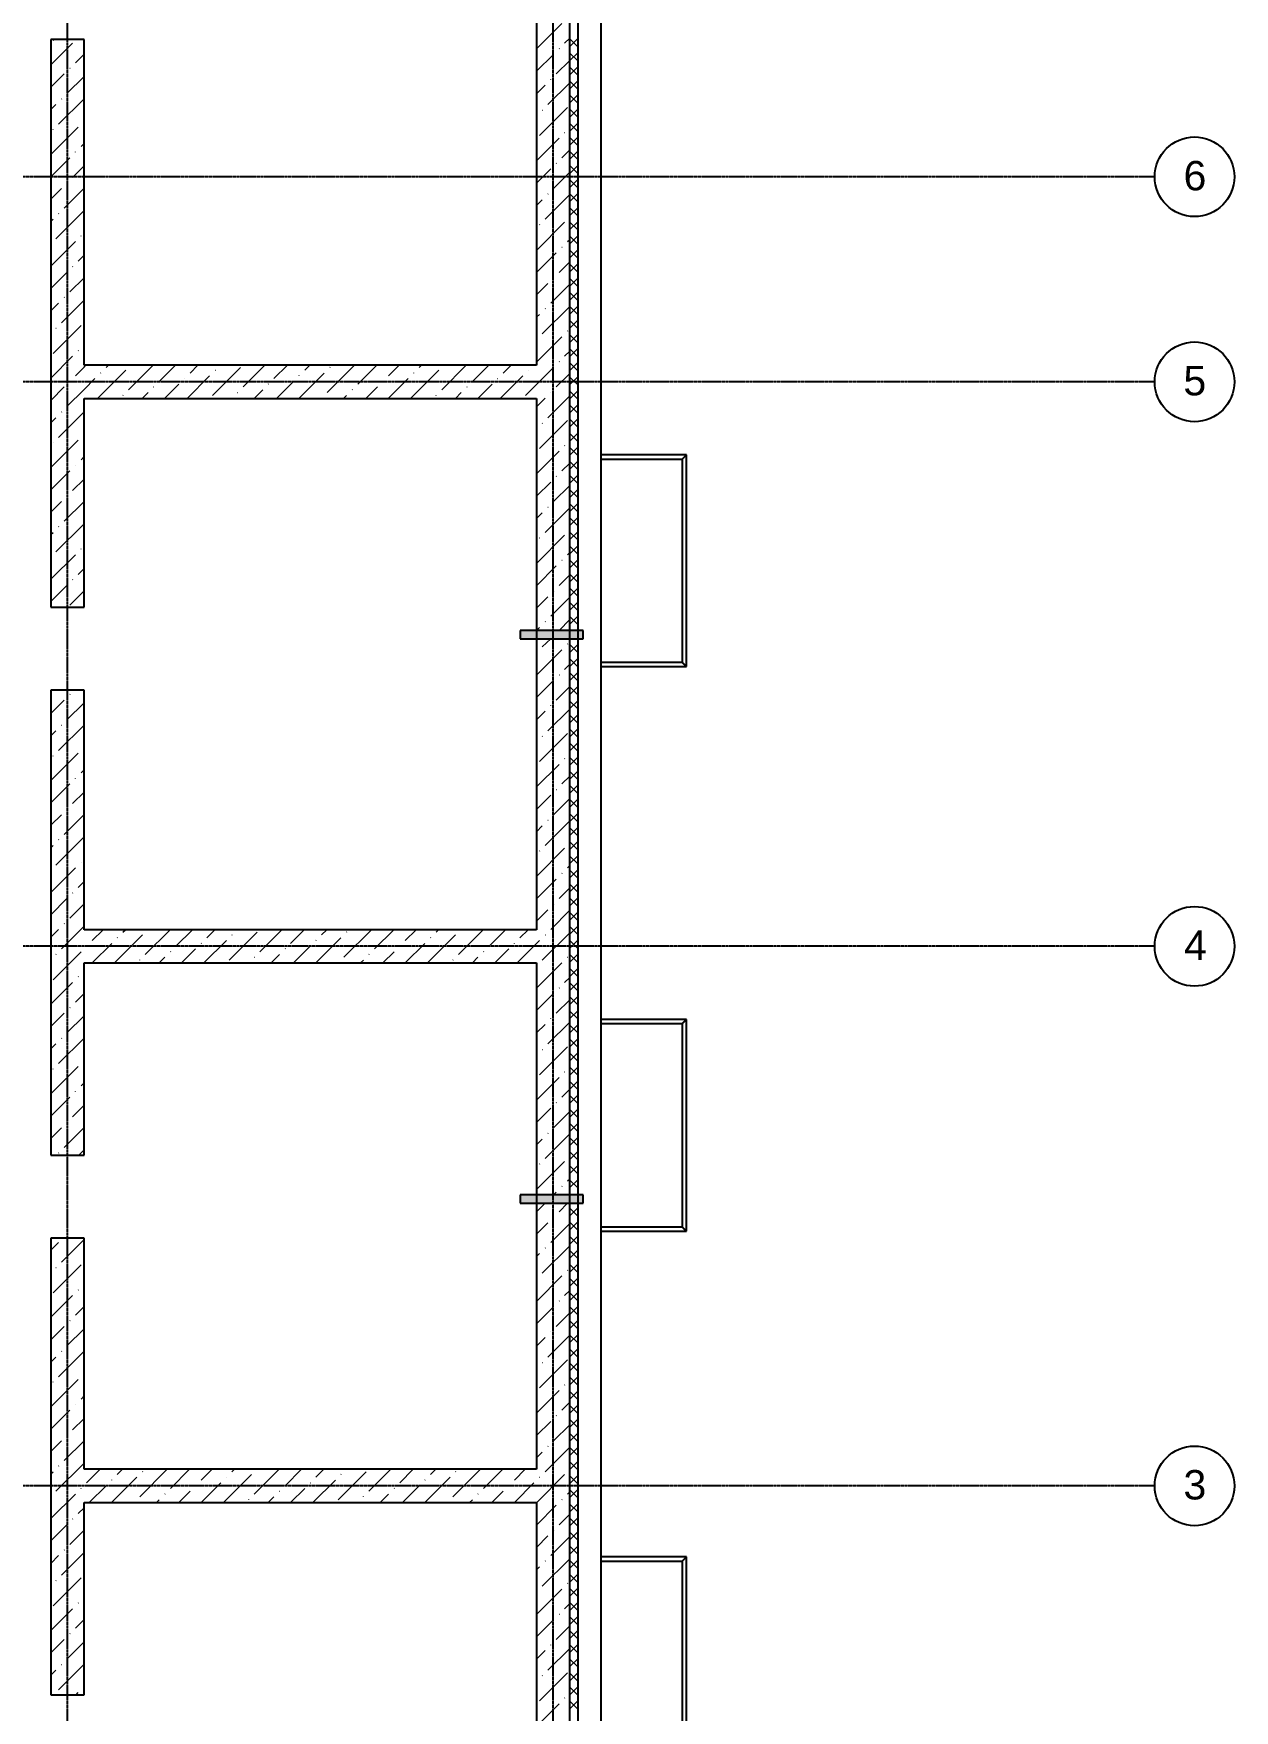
# Model space of a CAD drawing. Header units: millimetres. Extents: x -3463 to 813393, y -106315 to 159215.
# Drawn here: x 13711 to 28175, y 12259 to 32460 of the extents above; entities that cross this region are included whole.
import ezdxf

# ---------------------------------------------------------------- set-up
doc = ezdxf.new("R2010")
doc.units = ezdxf.units.MM
doc.linetypes.add('Линия сетки', pattern=[22.225, 12.7, -3.175, 3.175, -3.175])
doc.layers.add('AXIS_', color=252, linetype='Continuous')
doc.layers.add('PLANS_', color=252, linetype='Continuous')
doc.styles.add('arial', font='arial.ttf')

# ---------------------------------------------------------------- blocks, each defined once
blk = doc.blocks.new('A$Cef6d39c7')
at = {"layer": 'PLANS_'}
for points in [[(9334, -20934), (10094, -20934), (10094, -20834), (9334, -20834)], [(9334, -27734), (10094, -27734), (10094, -27634), (9334, -27634)]]:
    blk.add_hatch(color=256, dxfattribs=at).paths.add_polyline_path(points, flags=0)
at = {"layer": 'AXIS_', "linetype": 'Линия сетки'}
for p, q in [((3881, -47592), (3881, 37741)), ((9731, -47592), (9731, 37741)), ((16977, -15370), (-11564, -15370)), ((16977, -17840), (-11564, -17840)), ((16977, -24640), (-11564, -24640)), ((16977, -31140), (-11564, -31140))]:
    blk.add_line(p, q, dxfattribs=at)
at = {"layer": 'AXIS_'}
for centre in [(17457, -15370), (17457, -17840), (17457, -24640), (17457, -31140)]:
    blk.add_circle(centre, 480, dxfattribs=at)
at = {"layer": 'PLANS_'}
for p, q in [((10311, -38335), (10311, 36480)), ((9931, -37790), (9931, 36100)), ((11336, -18721), (10311, -18721)), ((10311, -18771), (11286, -18771)), ((11286, -18771), (11286, -21221)), ((11336, -21271), (11336, -18721)), ((10094, -20834), (9334, -20834)), ((9334, -20834), (9334, -20934)), ((9334, -20934), (10094, -20934)), ((10094, -20934), (10094, -20834)), ((11286, -21221), (10311, -21221)), ((10311, -21271), (11336, -21271)), ((11336, -25521), (10311, -25521)), ((10311, -25571), (11286, -25571)), ((11286, -25571), (11286, -28021)), ((11336, -28071), (11336, -25521)), ((10094, -27634), (9334, -27634)), ((9334, -27634), (9334, -27734)), ((10094, -27734), (10094, -27634)), ((9334, -27734), (10094, -27734)), ((11286, -28021), (10311, -28021)), ((10311, -28071), (11336, -28071)), ((11336, -31996), (10311, -31996)), ((10311, -32046), (11286, -32046)), ((11286, -32046), (11286, -34496)), ((11336, -34546), (11336, -31996))]:
    blk.add_line(p, q, dxfattribs=at)
at = {"layer": 'PLANS_', "lineweight": 25}
for p, q in [((10031, -37790), (10031, 36200)), ((9531, -8770), (9531, -17640)), ((3681, -13717), (3681, -20555)), ((4081, -13717), (3681, -13717)), ((4081, -17640), (4081, -13717)), ((9531, -17640), (4081, -17640)), ((4081, -20555), (4081, -18040)), ((4081, -18040), (9531, -18040)), ((9531, -18040), (9531, -24440)), ((3681, -20555), (4081, -20555)), ((3681, -21555), (3681, -27155)), ((4081, -21555), (3681, -21555)), ((4081, -24440), (4081, -21555)), ((9531, -24440), (4081, -24440)), ((4081, -27155), (4081, -24840)), ((4081, -24840), (9531, -24840)), ((9531, -24840), (9531, -30940)), ((3681, -27155), (4081, -27155)), ((3681, -28155), (3681, -33655)), ((4081, -28155), (3681, -28155)), ((4081, -30940), (4081, -28155)), ((9531, -30940), (4081, -30940)), ((4081, -33655), (4081, -31340)), ((4081, -31340), (9531, -31340)), ((9531, -31340), (9531, -37390)), ((3681, -33655), (4081, -33655))]:
    blk.add_line(p, q, dxfattribs=at)
at = {"layer": 'PLANS_', "linetype": 'Continuous', "lineweight": 9}
for p, q in [((9531, -13830), (9837, -13525)), ((3708, -13727), (3717, -13717)), ((9870, -13760), (9931, -13699)), ((9931, -13801), (10031, -13701)), ((10031, -13809), (9931, -13709)), ((3681, -14022), (3943, -13760)), ((3977, -13996), (4081, -13892)), ((9531, -14099), (9736, -13895)), ((9803, -13828), (9806, -13825)), ((9931, -13971), (10031, -13871)), ((10031, -13979), (9931, -13879)), ((3681, -14292), (3842, -14131)), ((3910, -14063), (3913, -14061)), ((9769, -14131), (9931, -13969)), ((9931, -14141), (10031, -14041)), ((10031, -14148), (9931, -14048)), ((3876, -14366), (4081, -14161)), ((9531, -14369), (9635, -14265)), ((9668, -14501), (9931, -14238)), ((9702, -14198), (9705, -14195)), ((9931, -14310), (10031, -14210)), ((10031, -14318), (9931, -14218)), ((3681, -14561), (3741, -14501)), ((3775, -14737), (4081, -14431)), ((3809, -14434), (3812, -14431)), ((9567, -14872), (9904, -14535)), ((9931, -14480), (10031, -14380)), ((10031, -14488), (9931, -14388)), ((4078, -14703), (4081, -14700)), ((9531, -14638), (9534, -14636)), ((9601, -14569), (9604, -14566)), ((9931, -14650), (10031, -14550)), ((10031, -14657), (9931, -14557)), ((9931, -14819), (10031, -14719)), ((10031, -14827), (9931, -14727)), ((3681, -15100), (4011, -14771)), ((3708, -14804), (3711, -14801)), ((9531, -15177), (9803, -14905)), ((9870, -14838), (9873, -14835)), ((9931, -14989), (10031, -14889)), ((10031, -14997), (9931, -14897)), ((3681, -15369), (3910, -15141)), ((3977, -15074), (3980, -15071)), ((4045, -15006), (4081, -14969)), ((9837, -15141), (9931, -15046)), ((9931, -15159), (10031, -15059)), ((10031, -15167), (9931, -15067)), ((3943, -15377), (4081, -15239)), ((9531, -15446), (9702, -15276)), ((9736, -15511), (9931, -15316)), ((9769, -15208), (9772, -15206)), ((9931, -15329), (10031, -15229)), ((10031, -15336), (9931, -15236)), ((3681, -15639), (3809, -15511)), ((3842, -15747), (4081, -15508)), ((3876, -15444), (3879, -15441)), ((9931, -15498), (10031, -15398)), ((10031, -15506), (9931, -15406)), ((9531, -15716), (9601, -15646)), ((9635, -15882), (9931, -15585)), ((9668, -15579), (9671, -15576)), ((9931, -15668), (10031, -15568)), ((10031, -15676), (9931, -15576)), ((9931, -15838), (10031, -15738)), ((10031, -15845), (9931, -15745)), ((3681, -15908), (3708, -15882)), ((3741, -16118), (4078, -15781)), ((3775, -15815), (3778, -15812)), ((9534, -16252), (9870, -15916)), ((9567, -15949), (9570, -15946)), ((9931, -16007), (10031, -15907)), ((10031, -16015), (9931, -15915)), ((3681, -16447), (3977, -16151)), ((4045, -16084), (4047, -16081)), ((9904, -16151), (9931, -16124)), ((9931, -16177), (10031, -16077)), ((10031, -16185), (9931, -16085)), ((4011, -16387), (4081, -16316)), ((9531, -16524), (9769, -16286)), ((9837, -16219), (9840, -16216)), ((9931, -16347), (10031, -16247)), ((10031, -16354), (9931, -16254)), ((3681, -16716), (3876, -16522)), ((3943, -16454), (3946, -16452)), ((9803, -16522), (9931, -16393)), ((9931, -16516), (10031, -16416)), ((10031, -16524), (9931, -16424)), ((3910, -16757), (4081, -16586)), ((9531, -16793), (9668, -16656)), ((9702, -16892), (9931, -16663)), ((9736, -16589), (9739, -16586)), ((9931, -16686), (10031, -16586)), ((10031, -16694), (9931, -16594)), ((9931, -16856), (10031, -16756)), ((10031, -16864), (9931, -16764)), ((3681, -16986), (3775, -16892)), ((3809, -17128), (4081, -16855)), ((3842, -16825), (3845, -16822)), ((9601, -17263), (9931, -16932)), ((9635, -16960), (9638, -16957)), ((9931, -17026), (10031, -16926)), ((10031, -17033), (9931, -16933)), ((3708, -17498), (4045, -17162)), ((9531, -17063), (9567, -17027)), ((9931, -17195), (10031, -17095)), ((10031, -17203), (9931, -17103)), ((3741, -17195), (3744, -17192)), ((9531, -17602), (9837, -17296)), ((9534, -17330), (9537, -17327)), ((9904, -17229), (9907, -17226)), ((9931, -17365), (10031, -17265)), ((10031, -17373), (9931, -17273)), ((3681, -17794), (3943, -17532)), ((4011, -17465), (4014, -17462)), ((4078, -17397), (4081, -17394)), ((9870, -17532), (9931, -17471)), ((9931, -17535), (10031, -17435)), ((10031, -17542), (9931, -17442)), ((3977, -17768), (4081, -17664)), ((4081, -17664), (4105, -17640)), ((4247, -18037), (4583, -17700)), ((4280, -17734), (4283, -17731)), ((4348, -17667), (4375, -17640)), ((4617, -17936), (4913, -17640)), ((4987, -17835), (5183, -17640)), ((5322, -18040), (5594, -17768)), ((5358, -17734), (5452, -17640)), ((5627, -18003), (5964, -17667)), ((5661, -17700), (5664, -17698)), ((5998, -17902), (6260, -17640)), ((6368, -17801), (6530, -17640)), ((6669, -18040), (6974, -17734)), ((6671, -17768), (6674, -17765)), ((6739, -17700), (6799, -17640)), ((7008, -17970), (7338, -17640)), ((7042, -17667), (7045, -17664)), ((7378, -17869), (7607, -17640)), ((7749, -17768), (7877, -17640)), ((8018, -18037), (8355, -17700)), ((8052, -17734), (8055, -17731)), ((8119, -17667), (8146, -17640)), ((8389, -17936), (8685, -17640)), ((8759, -17835), (8955, -17640)), ((9093, -18040), (9365, -17768)), ((9130, -17734), (9224, -17640)), ((9433, -17700), (9436, -17698)), ((9531, -17871), (9736, -17667)), ((9769, -17902), (9931, -17740)), ((9803, -17599), (9806, -17597)), ((9931, -17704), (10031, -17604)), ((10031, -17712), (9931, -17612)), ((9931, -17874), (10031, -17774)), ((3681, -18064), (3842, -17902)), ((3876, -18138), (4081, -17933)), ((3910, -17835), (3913, -17832)), ((4081, -17933), (4213, -17801)), ((4783, -18040), (4853, -17970)), ((4920, -17902), (4923, -17900)), ((5052, -18040), (5223, -17869)), ((5291, -17801), (5293, -17799)), ((5930, -17970), (5933, -17967)), ((6130, -18040), (6233, -17936)), ((6301, -17869), (6304, -17866)), ((6399, -18040), (6604, -17835)), ((7311, -17936), (7314, -17933)), ((7477, -18040), (7614, -17902)), ((7682, -17835), (7684, -17832)), ((7746, -18040), (7985, -17801)), ((8555, -18040), (8624, -17970)), ((8692, -17902), (8695, -17900)), ((8824, -18040), (8995, -17869)), ((9062, -17801), (9065, -17799)), ((9399, -18003), (9531, -17871)), ((9702, -17970), (9705, -17967)), ((10031, -17882), (9931, -17782)), ((9931, -18044), (10031, -17944)), ((10031, -18052), (9931, -17952)), ((4550, -18003), (4552, -18001)), ((5860, -18040), (5863, -18037)), ((6941, -18037), (6943, -18034)), ((7207, -18040), (7244, -18003)), ((8321, -18003), (8324, -18001)), ((9531, -18140), (9635, -18037)), ((9668, -18273), (9931, -18010)), ((9931, -18214), (10031, -18114)), ((10031, -18221), (9931, -18121)), ((3681, -18333), (3741, -18273)), ((3775, -18509), (4081, -18202)), ((3809, -18206), (3812, -18203)), ((9567, -18643), (9904, -18307)), ((9601, -18340), (9604, -18337)), ((9931, -18383), (10031, -18283)), ((10031, -18391), (9931, -18291)), ((3681, -18872), (4011, -18542)), ((3708, -18576), (3711, -18573)), ((4078, -18475), (4081, -18472)), ((9531, -18410), (9534, -18408)), ((9931, -18553), (10031, -18453)), ((10031, -18561), (9931, -18461)), ((4045, -18778), (4081, -18741)), ((9531, -18949), (9803, -18677)), ((9870, -18610), (9873, -18607)), ((9931, -18723), (10031, -18623)), ((10031, -18730), (9931, -18630)), ((3681, -19141), (3910, -18913)), ((3977, -18845), (3980, -18843)), ((9769, -18980), (9772, -18977)), ((9837, -18913), (9931, -18818)), ((9931, -18892), (10031, -18792)), ((10031, -18900), (9931, -18800)), ((9931, -19062), (10031, -18962)), ((10031, -19070), (9931, -18970)), ((3943, -19148), (4081, -19011)), ((9531, -19218), (9702, -19047)), ((9736, -19283), (9931, -19088)), ((9931, -19232), (10031, -19132)), ((10031, -19239), (9931, -19139)), ((3681, -19411), (3809, -19283)), ((3842, -19519), (4081, -19280)), ((3876, -19216), (3879, -19213)), ((9635, -19654), (9931, -19357)), ((9668, -19351), (9671, -19348)), ((9931, -19401), (10031, -19301)), ((10031, -19409), (9931, -19309)), ((3741, -19889), (4078, -19553)), ((3775, -19586), (3778, -19583)), ((9531, -19488), (9601, -19418)), ((9931, -19571), (10031, -19471)), ((10031, -19579), (9931, -19479)), ((3681, -19680), (3708, -19654)), ((9534, -20024), (9870, -19687)), ((9567, -19721), (9570, -19718)), ((9931, -19741), (10031, -19641)), ((10031, -19749), (9931, -19649)), ((3681, -20219), (3977, -19923)), ((4045, -19856), (4047, -19853)), ((9837, -19990), (9840, -19988)), ((9904, -19923), (9931, -19896)), ((9931, -19911), (10031, -19811)), ((10031, -19918), (9931, -19818)), ((9931, -20080), (10031, -19980)), ((10031, -20088), (9931, -19988)), ((4011, -20159), (4081, -20088)), ((9531, -20296), (9769, -20058)), ((9803, -20293), (9931, -20165)), ((9931, -20250), (10031, -20150)), ((10031, -20258), (9931, -20158)), ((3681, -20488), (3876, -20293)), ((3910, -20529), (4081, -20358)), ((3943, -20226), (3946, -20223)), ((9736, -20361), (9739, -20358)), ((9931, -20420), (10031, -20320)), ((10031, -20427), (9931, -20327)), ((9531, -20565), (9668, -20428)), ((9702, -20664), (9931, -20435)), ((9931, -20589), (10031, -20489)), ((10031, -20597), (9931, -20497)), ((9532, -20834), (9567, -20799)), ((9635, -20731), (9638, -20728)), ((9802, -20834), (9931, -20704)), ((9931, -20759), (10031, -20659)), ((10031, -20767), (9931, -20667)), ((9601, -21034), (9702, -20934)), ((9904, -21001), (9907, -20998)), ((9931, -21099), (10031, -20999)), ((10031, -21106), (9931, -21006)), ((10026, -20834), (10031, -20829)), ((10031, -20937), (10029, -20934)), ((9531, -21373), (9837, -21068)), ((9534, -21102), (9537, -21099)), ((9931, -21268), (10031, -21168)), ((10031, -21276), (9931, -21176)), ((9803, -21371), (9806, -21368)), ((9870, -21304), (9931, -21243)), ((9931, -21438), (10031, -21338)), ((10031, -21446), (9931, -21346)), ((3681, -21566), (3692, -21555)), ((3910, -21607), (3913, -21604)), ((9531, -21643), (9736, -21438)), ((9769, -21674), (9931, -21512)), ((9931, -21608), (10031, -21508)), ((10031, -21615), (9931, -21515)), ((3681, -21835), (3842, -21674)), ((3876, -21910), (4081, -21705)), ((9531, -21912), (9635, -21809)), ((9668, -22045), (9931, -21782)), ((9702, -21742), (9705, -21739)), ((9931, -21777), (10031, -21677)), ((10031, -21785), (9931, -21685)), ((3775, -22280), (4081, -21974)), ((3809, -21977), (3812, -21974)), ((9931, -21947), (10031, -21847)), ((10031, -21955), (9931, -21855)), ((9931, -22117), (10031, -22017)), ((3681, -22105), (3741, -22045)), ((9531, -22182), (9534, -22179)), ((9567, -22415), (9904, -22078)), ((9601, -22112), (9604, -22109)), ((10031, -22124), (9931, -22024)), ((9931, -22286), (10031, -22186)), ((10031, -22294), (9931, -22194)), ((3681, -22643), (4011, -22314)), ((3708, -22348), (3711, -22345)), ((4078, -22247), (4081, -22244)), ((9870, -22381), (9873, -22379)), ((9931, -22456), (10031, -22356)), ((10031, -22464), (9931, -22364)), ((3977, -22617), (3980, -22614)), ((4045, -22550), (4081, -22513)), ((9531, -22720), (9803, -22449)), ((9837, -22684), (9931, -22590)), ((9931, -22626), (10031, -22526)), ((10031, -22634), (9931, -22534)), ((3681, -22913), (3910, -22684)), ((3943, -22920), (4081, -22782)), ((9531, -22990), (9702, -22819)), ((9769, -22752), (9772, -22749)), ((9931, -22796), (10031, -22696)), ((10031, -22803), (9931, -22703)), ((3876, -22988), (3879, -22985)), ((9736, -23055), (9931, -22859)), ((9931, -22965), (10031, -22865)), ((10031, -22973), (9931, -22873)), ((3681, -23182), (3809, -23055)), ((3842, -23291), (4081, -23052)), ((9531, -23259), (9601, -23190)), ((9635, -23425), (9931, -23129)), ((9668, -23122), (9671, -23119)), ((9931, -23135), (10031, -23035)), ((10031, -23143), (9931, -23043)), ((9931, -23305), (10031, -23205)), ((10031, -23312), (9931, -23212)), ((3681, -23452), (3708, -23425)), ((3741, -23661), (4078, -23324)), ((3775, -23358), (3778, -23355)), ((9931, -23474), (10031, -23374)), ((10031, -23482), (9931, -23382)), ((4045, -23627), (4047, -23625)), ((9534, -23796), (9870, -23459)), ((9567, -23493), (9570, -23490)), ((9931, -23644), (10031, -23544)), ((10031, -23652), (9931, -23552)), ((3681, -23990), (3977, -23695)), ((9531, -24067), (9769, -23829)), ((9837, -23762), (9840, -23759)), ((9904, -23695), (9931, -23667)), ((9931, -23814), (10031, -23714)), ((10031, -23822), (9931, -23722)), ((3943, -23998), (3946, -23995)), ((4011, -23930), (4081, -23860)), ((9803, -24065), (9931, -23937)), ((9931, -23984), (10031, -23884)), ((10031, -23991), (9931, -23891)), ((3681, -24260), (3876, -24065)), ((3910, -24301), (4081, -24129)), ((9531, -24337), (9668, -24200)), ((9702, -24436), (9931, -24206)), ((9736, -24133), (9739, -24130)), ((9931, -24153), (10031, -24053)), ((10031, -24161), (9931, -24061)), ((9931, -24323), (10031, -24223)), ((10031, -24331), (9931, -24231)), ((3681, -24529), (3775, -24436)), ((3809, -24671), (4081, -24399)), ((3842, -24368), (3845, -24365)), ((4179, -24570), (4310, -24440)), ((4550, -24469), (4579, -24440)), ((4819, -24739), (5118, -24440)), ((5189, -24638), (5387, -24440)), ((5560, -24537), (5657, -24440)), ((6200, -24705), (6465, -24440)), ((6570, -24604), (6734, -24440)), ((6941, -24503), (7004, -24440)), ((7210, -24772), (7543, -24440)), ((7580, -24671), (7812, -24440)), ((7951, -24570), (8081, -24440)), ((8321, -24469), (8351, -24440)), ((8591, -24739), (8890, -24440)), ((8961, -24638), (9159, -24440)), ((9332, -24537), (9429, -24440)), ((9931, -24493), (10031, -24393)), ((10031, -24500), (9931, -24400)), ((4112, -24638), (4115, -24635)), ((4179, -24840), (4415, -24604)), ((4449, -24840), (4785, -24503)), ((4482, -24537), (4485, -24534)), ((5493, -24604), (5495, -24601)), ((5526, -24840), (5796, -24570)), ((5829, -24806), (6166, -24469)), ((5863, -24503), (5866, -24500)), ((6604, -24840), (6806, -24638)), ((6873, -24840), (7176, -24537)), ((6873, -24570), (6876, -24567)), ((7244, -24469), (7247, -24466)), ((7884, -24638), (7886, -24635)), ((7951, -24840), (8187, -24604)), ((8220, -24840), (8557, -24503)), ((8254, -24537), (8257, -24534)), ((9264, -24604), (9267, -24601)), ((9298, -24840), (9531, -24606)), ((9531, -24606), (9567, -24570)), ((9601, -24806), (9931, -24476)), ((9635, -24503), (9638, -24500)), ((9931, -24662), (10031, -24562)), ((10031, -24670), (9931, -24570)), ((3708, -25042), (4045, -24705)), ((3741, -24739), (3744, -24736)), ((4752, -24806), (4755, -24803)), ((4987, -24840), (5055, -24772)), ((5122, -24705), (5125, -24702)), ((5257, -24840), (5425, -24671)), ((6065, -24840), (6065, -24840)), ((6132, -24772), (6135, -24770)), ((6334, -24840), (6436, -24739)), ((6503, -24671), (6506, -24668)), ((7143, -24840), (7146, -24837)), ((7412, -24840), (7446, -24806)), ((7513, -24739), (7516, -24736)), ((7681, -24840), (7816, -24705)), ((8523, -24806), (8526, -24803)), ((8759, -24840), (8826, -24772)), ((8894, -24705), (8897, -24702)), ((9029, -24840), (9197, -24671)), ((9531, -25145), (9837, -24840)), ((9904, -24772), (9907, -24770)), ((9931, -24832), (10031, -24732)), ((10031, -24840), (9931, -24740)), ((4011, -25008), (4014, -25005)), ((4078, -24941), (4081, -24938)), ((9534, -24873), (9537, -24871)), ((9870, -25075), (9931, -25014)), ((9931, -25002), (10031, -24902)), ((10031, -25009), (9931, -24909)), ((3681, -25338), (3943, -25075)), ((3977, -25311), (4081, -25207)), ((9531, -25414), (9736, -25210)), ((9803, -25143), (9806, -25140)), ((9931, -25171), (10031, -25071)), ((10031, -25179), (9931, -25079)), ((9931, -25341), (10031, -25241)), ((10031, -25349), (9931, -25249)), ((3681, -25607), (3842, -25446)), ((3910, -25379), (3913, -25376)), ((9769, -25446), (9931, -25284)), ((9931, -25511), (10031, -25411)), ((10031, -25519), (9931, -25419)), ((3876, -25682), (4081, -25476)), ((9531, -25684), (9635, -25581)), ((9668, -25816), (9931, -25553)), ((9702, -25513), (9705, -25510)), ((9931, -25681), (10031, -25581)), ((10031, -25688), (9931, -25588)), ((3681, -25876), (3741, -25816)), ((3775, -26052), (4081, -25746)), ((3809, -25749), (3812, -25746)), ((9567, -26187), (9904, -25850)), ((9931, -25850), (10031, -25750)), ((10031, -25858), (9931, -25758)), ((4078, -26018), (4081, -26016)), ((9531, -25953), (9534, -25951)), ((9601, -25884), (9604, -25881)), ((9931, -26020), (10031, -25920)), ((10031, -26028), (9931, -25928)), ((3681, -26415), (4011, -26086)), ((3708, -26119), (3711, -26117)), ((9531, -26492), (9803, -26220)), ((9870, -26153), (9873, -26150)), ((9931, -26190), (10031, -26090)), ((10031, -26197), (9931, -26097)), ((9931, -26359), (10031, -26259)), ((3681, -26685), (3910, -26456)), ((3977, -26389), (3980, -26386)), ((4045, -26321), (4081, -26285)), ((9837, -26456), (9931, -26362)), ((10031, -26367), (9931, -26267)), ((9931, -26529), (10031, -26429)), ((10031, -26537), (9931, -26437)), ((3943, -26692), (4081, -26554)), ((9531, -26762), (9702, -26591)), ((9736, -26827), (9931, -26631)), ((9769, -26524), (9772, -26521)), ((9931, -26699), (10031, -26599)), ((10031, -26706), (9931, -26606)), ((3681, -26954), (3809, -26827)), ((3842, -27062), (4081, -26823)), ((3876, -26759), (3879, -26756)), ((9931, -26869), (10031, -26769)), ((10031, -26876), (9931, -26776)), ((9531, -27031), (9601, -26961)), ((9635, -27197), (9931, -26900)), ((9668, -26894), (9671, -26891)), ((9931, -27038), (10031, -26938)), ((10031, -27046), (9931, -26946)), ((3775, -27130), (3778, -27127)), ((4019, -27155), (4078, -27096)), ((9534, -27567), (9870, -27231)), ((9567, -27264), (9570, -27262)), ((9931, -27208), (10031, -27108)), ((10031, -27216), (9931, -27116)), ((9904, -27466), (9931, -27439)), ((9931, -27378), (10031, -27278)), ((10031, -27385), (9931, -27285)), ((9931, -27547), (10031, -27447)), ((10031, -27555), (9931, -27455)), ((9737, -27634), (9769, -27601)), ((9837, -27534), (9840, -27531)), ((9941, -27634), (9931, -27625)), ((10015, -27634), (10031, -27617)), ((9531, -27839), (9637, -27734)), ((9803, -27837), (9906, -27734)), ((9931, -27887), (10031, -27787)), ((10031, -27894), (9931, -27794)), ((9531, -28109), (9668, -27972)), ((9702, -28207), (9931, -27978)), ((9736, -27904), (9739, -27901)), ((9931, -28056), (10031, -27956)), ((10031, -28064), (9931, -27964)), ((3681, -28301), (3775, -28207)), ((3809, -28443), (4081, -28170)), ((9601, -28578), (9931, -28247)), ((9635, -28275), (9638, -28272)), ((9931, -28226), (10031, -28126)), ((10031, -28234), (9931, -28134)), ((3708, -28813), (4045, -28477)), ((9531, -28378), (9567, -28342)), ((9931, -28396), (10031, -28296)), ((10031, -28404), (9931, -28304)), ((9931, -28566), (10031, -28466)), ((10031, -28573), (9931, -28473)), ((3741, -28510), (3744, -28508)), ((9531, -28917), (9837, -28611)), ((9534, -28645), (9537, -28642)), ((9904, -28544), (9907, -28541)), ((9931, -28735), (10031, -28635)), ((10031, -28743), (9931, -28643)), ((3681, -29109), (3943, -28847)), ((4011, -28780), (4014, -28777)), ((4078, -28712), (4081, -28709)), ((9870, -28847), (9931, -28786)), ((9931, -28905), (10031, -28805)), ((10031, -28913), (9931, -28813)), ((3977, -29083), (4081, -28979)), ((9531, -29186), (9736, -28982)), ((9769, -29218), (9931, -29056)), ((9803, -28915), (9806, -28912)), ((9931, -29075), (10031, -28975)), ((10031, -29082), (9931, -28982)), ((3681, -29379), (3842, -29218)), ((3876, -29453), (4081, -29248)), ((3910, -29150), (3913, -29147)), ((9702, -29285), (9705, -29282)), ((9931, -29244), (10031, -29144)), ((10031, -29252), (9931, -29152)), ((9531, -29456), (9635, -29352)), ((9668, -29588), (9931, -29325)), ((9931, -29414), (10031, -29314)), ((10031, -29422), (9931, -29322)), ((9931, -29584), (10031, -29484)), ((10031, -29591), (9931, -29491)), ((3681, -29648), (3741, -29588)), ((3775, -29824), (4081, -29517)), ((3809, -29521), (3812, -29518)), ((9567, -29958), (9904, -29622)), ((9601, -29655), (9604, -29653)), ((9931, -29754), (10031, -29654)), ((10031, -29761), (9931, -29661)), ((3681, -30187), (4011, -29857)), ((3708, -29891), (3711, -29888)), ((4078, -29790), (4081, -29787)), ((9531, -29725), (9534, -29723)), ((9931, -29923), (10031, -29823)), ((10031, -29931), (9931, -29831)), ((4045, -30093), (4081, -30056)), ((9531, -30264), (9803, -29992)), ((9870, -29925), (9873, -29922)), ((9931, -30093), (10031, -29993)), ((10031, -30101), (9931, -30001)), ((3681, -30456), (3910, -30228)), ((3977, -30161), (3980, -30158)), ((9769, -30295), (9772, -30292)), ((9837, -30228), (9931, -30133)), ((9931, -30263), (10031, -30163)), ((10031, -30270), (9931, -30170)), ((3943, -30464), (4081, -30326)), ((9531, -30533), (9702, -30363)), ((9736, -30598), (9931, -30403)), ((9931, -30432), (10031, -30332)), ((10031, -30440), (9931, -30340)), ((9931, -30602), (10031, -30502)), ((3681, -30726), (3809, -30598)), ((3842, -30834), (4081, -30595)), ((3876, -30531), (3879, -30528)), ((9635, -30969), (9931, -30672)), ((9668, -30666), (9671, -30663)), ((10031, -30610), (9931, -30510)), ((9931, -30772), (10031, -30672)), ((10031, -30779), (9931, -30679)), ((3741, -31204), (4078, -30868)), ((3775, -30901), (3778, -30899)), ((9531, -30803), (9601, -30733)), ((9931, -30941), (10031, -30841)), ((10031, -30949), (9931, -30849)), ((3681, -30995), (3708, -30969)), ((4112, -31103), (4276, -30940)), ((4414, -31340), (4718, -31036)), ((4415, -31070), (4418, -31067)), ((4482, -31002), (4545, -30940)), ((4752, -31272), (5084, -30940)), ((4785, -30969), (4788, -30966)), ((5122, -31171), (5353, -30940)), ((5492, -31340), (5728, -31103)), ((5493, -31070), (5623, -30940)), ((5762, -31339), (6099, -31002)), ((5796, -31036), (5799, -31033)), ((5863, -30969), (5892, -30940)), ((6132, -31238), (6431, -30940)), ((6503, -31137), (6700, -30940)), ((6806, -31103), (6809, -31101)), ((6839, -31340), (7109, -31070)), ((6873, -31036), (6970, -30940)), ((7143, -31306), (7479, -30969)), ((7176, -31002), (7179, -31000)), ((7513, -31204), (7778, -30940)), ((7884, -31103), (8047, -30940)), ((8186, -31340), (8490, -31036)), ((8187, -31070), (8189, -31067)), ((8254, -31002), (8317, -30940)), ((8523, -31272), (8855, -30940)), ((8557, -30969), (8560, -30966)), ((8894, -31171), (9125, -30940)), ((9264, -31070), (9394, -30940)), ((9264, -31340), (9500, -31103)), ((9534, -31339), (9870, -31002)), ((9567, -31036), (9570, -31033)), ((9931, -31111), (10031, -31011)), ((10031, -31119), (9931, -31019)), ((3681, -31534), (3977, -31238)), ((4045, -31171), (4047, -31168)), ((4145, -31340), (4348, -31137)), ((4953, -31340), (4987, -31306)), ((5055, -31238), (5058, -31235)), ((5223, -31340), (5358, -31204)), ((5425, -31137), (5428, -31134)), ((6065, -31306), (6068, -31303)), ((6300, -31340), (6368, -31272)), ((6436, -31204), (6438, -31202)), ((6570, -31340), (6739, -31171)), ((7446, -31272), (7449, -31269)), ((7647, -31340), (7749, -31238)), ((7816, -31171), (7819, -31168)), ((7917, -31340), (8119, -31137)), ((8725, -31340), (8759, -31306)), ((8826, -31238), (8829, -31235)), ((8994, -31340), (9130, -31204)), ((9197, -31137), (9200, -31134)), ((9837, -31306), (9840, -31303)), ((9904, -31238), (9931, -31211)), ((9931, -31281), (10031, -31181)), ((10031, -31289), (9931, -31189)), ((4011, -31474), (4081, -31403)), ((4684, -31339), (4687, -31336)), ((7378, -31340), (7378, -31339)), ((8456, -31339), (8459, -31336)), ((9531, -31611), (9769, -31373)), ((9803, -31609), (9931, -31480)), ((9931, -31451), (10031, -31351)), ((10031, -31458), (9931, -31358)), ((3681, -31803), (3876, -31609)), ((3910, -31844), (4081, -31673)), ((3943, -31541), (3946, -31538)), ((9736, -31676), (9739, -31673)), ((9931, -31620), (10031, -31520)), ((10031, -31628), (9931, -31528)), ((9931, -31790), (10031, -31690)), ((10031, -31798), (9931, -31698)), ((3842, -31912), (3845, -31909)), ((9531, -31880), (9668, -31743)), ((9702, -31979), (9931, -31750)), ((9931, -31960), (10031, -31860)), ((10031, -31967), (9931, -31867)), ((3681, -32073), (3775, -31979)), ((3809, -32215), (4081, -31942)), ((9531, -32150), (9567, -32114)), ((9601, -32349), (9931, -32019)), ((9635, -32046), (9638, -32044)), ((9931, -32129), (10031, -32029)), ((10031, -32137), (9931, -32037)), ((3708, -32585), (4045, -32248)), ((3741, -32282), (3744, -32279)), ((9904, -32316), (9907, -32313)), ((9931, -32299), (10031, -32199)), ((10031, -32307), (9931, -32207)), ((4078, -32484), (4081, -32481)), ((9531, -32688), (9837, -32383)), ((9534, -32417), (9537, -32414)), ((9931, -32469), (10031, -32369)), ((10031, -32476), (9931, -32376)), ((3681, -32881), (3943, -32619)), ((4011, -32552), (4014, -32549)), ((9803, -32686), (9806, -32683)), ((9870, -32619), (9931, -32558)), ((9931, -32639), (10031, -32539)), ((10031, -32646), (9931, -32546)), ((9931, -32808), (10031, -32708)), ((10031, -32816), (9931, -32716)), ((3910, -32922), (3913, -32919)), ((3977, -32855), (4081, -32750)), ((9531, -32958), (9736, -32754)), ((9769, -32989), (9931, -32827)), ((9931, -32978), (10031, -32878)), ((10031, -32986), (9931, -32886)), ((3681, -33150), (3842, -32989)), ((3876, -33225), (4081, -33020)), ((9531, -33227), (9635, -33124)), ((9668, -33360), (9931, -33097)), ((9702, -33057), (9705, -33054)), ((9931, -33148), (10031, -33048)), ((10031, -33155), (9931, -33055)), ((3775, -33595), (4081, -33289)), ((3809, -33292), (3812, -33290)), ((9931, -33317), (10031, -33217)), ((10031, -33325), (9931, -33225)), ((3681, -33420), (3741, -33360)), ((9531, -33497), (9534, -33494)), ((9567, -33730), (9904, -33393)), ((9601, -33427), (9604, -33424)), ((9931, -33487), (10031, -33387)), ((10031, -33495), (9931, -33395)), ((3985, -33655), (4011, -33629)), ((4078, -33562), (4081, -33559)), ((9870, -33696), (9873, -33694)), ((9931, -33657), (10031, -33557)), ((10031, -33664), (9931, -33564)), ((9931, -33826), (10031, -33726)), ((10031, -33834), (9931, -33734)), ((9531, -34036), (9803, -33764))]:
    blk.add_line(p, q, dxfattribs=at)
at = {"layer": 'PLANS_'}
for points in [[(11286, -18771), (11286, -18771), (11287, -18770), (11288, -18769), (11290, -18767), (11291, -18766), (11293, -18764), (11294, -18763), (11296, -18761), (11298, -18759), (11300, -18757), (11302, -18755), (11303, -18754), (11305, -18752), (11307, -18751), (11308, -18749), (11310, -18747), (11311, -18746), (11313, -18744), (11315, -18742), (11316, -18741), (11318, -18739), (11319, -18738), (11321, -18736), (11322, -18735), (11324, -18733), (11325, -18732), (11327, -18730), (11329, -18728), (11330, -18727), (11332, -18725), (11333, -18724), (11335, -18723), (11336, -18721), (11336, -18721), (11336, -18721)], [(11286, -21221), (11286, -21221), (11287, -21221), (11288, -21223), (11290, -21224), (11291, -21225), (11293, -21227), (11294, -21228), (11296, -21230), (11298, -21233), (11300, -21235), (11302, -21236), (11303, -21238), (11305, -21239), (11307, -21241), (11308, -21242), (11310, -21244), (11311, -21246), (11313, -21247), (11315, -21249), (11316, -21251), (11318, -21252), (11319, -21254), (11321, -21255), (11322, -21257), (11324, -21258), (11325, -21260), (11327, -21261), (11329, -21263), (11330, -21264), (11332, -21266), (11333, -21267), (11335, -21269), (11336, -21270), (11336, -21271), (11336, -21271)], [(11286, -25571), (11286, -25571), (11287, -25570), (11288, -25569), (11290, -25567), (11291, -25566), (11293, -25564), (11294, -25563), (11296, -25561), (11298, -25559), (11300, -25557), (11302, -25555), (11303, -25554), (11305, -25552), (11307, -25551), (11308, -25549), (11310, -25547), (11311, -25546), (11313, -25544), (11315, -25542), (11316, -25541), (11318, -25539), (11319, -25538), (11321, -25536), (11322, -25535), (11324, -25533), (11325, -25532), (11327, -25530), (11329, -25528), (11330, -25527), (11332, -25525), (11333, -25524), (11335, -25523), (11336, -25521), (11336, -25521), (11336, -25521)], [(11286, -28021), (11286, -28021), (11287, -28021), (11288, -28023), (11290, -28024), (11291, -28025), (11293, -28027), (11294, -28028), (11296, -28030), (11298, -28033), (11300, -28035), (11302, -28036), (11303, -28038), (11305, -28039), (11307, -28041), (11308, -28042), (11310, -28044), (11311, -28046), (11313, -28047), (11315, -28049), (11316, -28051), (11318, -28052), (11319, -28054), (11321, -28055), (11322, -28057), (11324, -28058), (11325, -28060), (11327, -28061), (11329, -28063), (11330, -28064), (11332, -28066), (11333, -28067), (11335, -28069), (11336, -28070), (11336, -28071), (11336, -28071)], [(11286, -32046), (11286, -32046), (11287, -32045), (11288, -32044), (11290, -32042), (11291, -32041), (11293, -32039), (11294, -32038), (11296, -32036), (11298, -32034), (11300, -32032), (11302, -32030), (11303, -32029), (11305, -32027), (11307, -32026), (11308, -32024), (11310, -32022), (11311, -32021), (11313, -32019), (11315, -32017), (11316, -32016), (11318, -32014), (11319, -32013), (11321, -32011), (11322, -32010), (11324, -32008), (11325, -32007), (11327, -32005), (11329, -32003), (11330, -32002), (11332, -32000), (11333, -31999), (11335, -31998), (11336, -31996), (11336, -31996), (11336, -31996)]]:
    blk.add_open_spline(points, degree=3, knots=[0, 0, 0, 0, 0.083333, 0.125, 0.166667, 0.208333, 0.229167, 0.25, 0.291667, 0.333333, 0.354167, 0.375, 0.395833, 0.416667, 0.4375, 0.458333, 0.479167, 0.5, 0.520833, 0.541667, 0.5625, 0.583333, 0.604167, 0.625, 0.645833, 0.666667, 0.6875, 0.708333, 0.75, 0.770833, 0.791667, 0.833333, 0.875, 0.916667, 1, 1, 1, 1], dxfattribs=at)
at = {"layer": 'AXIS_', "lineweight": -3, "style": 'arial'}
for s, p in [('6', (17324, -15533)), ('5', (17322, -18003)), ('4', (17331, -24803)), ('3', (17323, -31303))]:
    blk.add_text(s, height=354, dxfattribs=at).set_placement(p)

msp = doc.modelspace()

# ---------------------------------------------------------------- block references
at = {"lineweight": -3}
msp.add_blockref('A$Cef6d39c7', (10238, 46104), dxfattribs=at)

doc.saveas('drawing.dxf')
